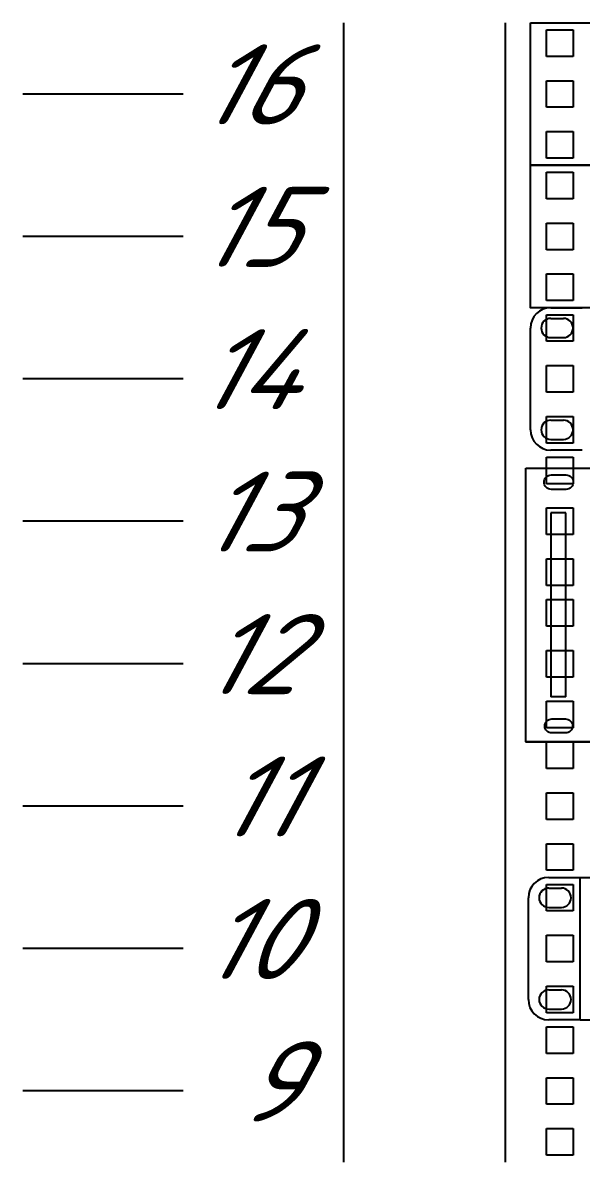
# Model space of a CAD drawing. Extents: x -260425 to 1294666, y -169889 to -2349.
# Drawn here: x 957999 to 959740, y -31120 to -27564 of the extents above; entities that cross this region are included whole.
import ezdxf
from ezdxf.enums import TextEntityAlignment as Align

# ---------------------------------------------------------------- set-up
doc = ezdxf.new("R2010")
doc.units = 0
doc.header["$LTSCALE"] = 100
doc.styles.add('1ISOCPEUR', font='isocpeui.ttf', dxfattribs={"height": 250})

# ---------------------------------------------------------------- blocks, each defined once
blk = doc.blocks.new('*U218')
at = {"color": 0, "linetype": 'ByBlock', "lineweight": -2}
for p, q in [((0, 744.5), (0, 700.05)), ((50.5, 744.5), (50.5, 700.05)), ((63.35, 734), (63.35, 742.3)), ((63.35, 742.3), (71.65, 742.3)), ((71.65, 742.3), (71.65, 734)), ((71.65, 734), (63.35, 734)), ((63.35, 718.125), (63.35, 726.425)), ((63.35, 726.425), (71.65, 726.425)), ((71.65, 726.425), (71.65, 718.125)), ((-50, 722.275), (-100, 722.275)), ((71.65, 718.125), (63.35, 718.125)), ((63.35, 702.25), (63.35, 710.55)), ((63.35, 710.55), (71.65, 710.55)), ((71.65, 710.55), (71.65, 702.25)), ((71.65, 702.25), (63.35, 702.25)), ((0, 700.05), (0, 655.6)), ((50.5, 700.05), (50.5, 655.6)), ((63.35, 689.55), (63.35, 697.85)), ((63.35, 697.85), (71.65, 697.85)), ((71.65, 697.85), (71.65, 689.55)), ((71.65, 689.55), (63.35, 689.55)), ((63.35, 673.675), (63.35, 681.975)), ((63.35, 681.975), (71.65, 681.975)), ((71.65, 681.975), (71.65, 673.675)), ((-50, 677.825), (-100, 677.825)), ((71.65, 673.675), (63.35, 673.675)), ((63.35, 657.8), (63.35, 666.1)), ((63.35, 666.1), (71.65, 666.1)), ((71.65, 666.1), (71.65, 657.8)), ((0, 655.6), (0, 611.15)), ((50.5, 655.6), (50.5, 611.15)), ((71.65, 657.8), (63.35, 657.8)), ((63.35, 645.1), (63.35, 653.4)), ((63.35, 653.4), (71.65, 653.4)), ((71.65, 653.4), (71.65, 645.1)), ((71.65, 645.1), (63.35, 645.1)), ((63.35, 629.225), (63.35, 637.525)), ((63.35, 637.525), (71.65, 637.525)), ((71.65, 637.525), (71.65, 629.225)), ((-50, 633.375), (-100, 633.375)), ((71.65, 629.225), (63.35, 629.225)), ((63.35, 613.35), (63.35, 621.65)), ((63.35, 621.65), (71.65, 621.65)), ((71.65, 621.65), (71.65, 613.35)), ((71.65, 613.35), (63.35, 613.35)), ((0, 611.15), (0, 566.7)), ((50.5, 611.15), (50.5, 566.7)), ((63.35, 600.65), (63.35, 608.95)), ((63.35, 608.95), (71.65, 608.95)), ((71.65, 608.95), (71.65, 600.65)), ((71.65, 600.65), (63.35, 600.65)), ((63.35, 584.775), (63.35, 593.075)), ((63.35, 593.075), (71.65, 593.075)), ((71.65, 593.075), (71.65, 584.775)), ((-50, 588.925), (-100, 588.925)), ((71.65, 584.775), (63.35, 584.775)), ((63.35, 568.9), (63.35, 577.2)), ((63.35, 577.2), (71.65, 577.2)), ((71.65, 577.2), (71.65, 568.9)), ((0, 566.7), (0, 522.25)), ((50.5, 566.7), (50.5, 522.25)), ((71.65, 568.9), (63.35, 568.9)), ((63.35, 556.2), (63.35, 564.5)), ((63.35, 564.5), (71.65, 564.5)), ((71.65, 564.5), (71.65, 556.2)), ((71.65, 556.2), (63.35, 556.2)), ((63.35, 540.325), (63.35, 548.625)), ((63.35, 548.625), (71.65, 548.625)), ((71.65, 548.625), (71.65, 540.325)), ((-50, 544.475), (-100, 544.475)), ((71.65, 540.325), (63.35, 540.325)), ((63.35, 524.45), (63.35, 532.75)), ((63.35, 532.75), (71.65, 532.75)), ((71.65, 532.75), (71.65, 524.45)), ((71.65, 524.45), (63.35, 524.45)), ((0, 522.25), (0, 477.8)), ((50.5, 522.25), (50.5, 477.8)), ((63.35, 511.75), (63.35, 520.05)), ((63.35, 520.05), (71.65, 520.05)), ((71.65, 520.05), (71.65, 511.75)), ((71.65, 511.75), (63.35, 511.75)), ((63.35, 495.875), (63.35, 504.175)), ((63.35, 504.175), (71.65, 504.175)), ((71.65, 504.175), (71.65, 495.875)), ((-50, 500.025), (-100, 500.025)), ((71.65, 495.875), (63.35, 495.875)), ((63.35, 480), (63.35, 488.3)), ((63.35, 488.3), (71.65, 488.3)), ((71.65, 488.3), (71.65, 480)), ((0, 477.8), (0, 433.35)), ((50.5, 477.8), (50.5, 433.35)), ((71.65, 480), (63.35, 480)), ((63.35, 467.3), (63.35, 475.6)), ((63.35, 475.6), (71.65, 475.6)), ((71.65, 475.6), (71.65, 467.3)), ((71.65, 467.3), (63.35, 467.3)), ((63.35, 451.425), (63.35, 459.725)), ((63.35, 459.725), (71.65, 459.725)), ((71.65, 459.725), (71.65, 451.425)), ((-50, 455.575), (-100, 455.575)), ((71.65, 451.425), (63.35, 451.425)), ((63.35, 435.55), (63.35, 443.85)), ((63.35, 443.85), (71.65, 443.85)), ((71.65, 443.85), (71.65, 435.55)), ((71.65, 435.55), (63.35, 435.55)), ((0, 433.35), (0, 388.9)), ((50.5, 433.35), (50.5, 388.9)), ((63.35, 422.85), (63.35, 431.15)), ((63.35, 431.15), (71.65, 431.15)), ((71.65, 431.15), (71.65, 422.85)), ((71.65, 422.85), (63.35, 422.85)), ((63.35, 406.975), (63.35, 415.275)), ((63.35, 415.275), (71.65, 415.275)), ((71.65, 415.275), (71.65, 406.975)), ((-50, 411.125), (-100, 411.125)), ((71.65, 406.975), (63.35, 406.975)), ((63.35, 391.1), (63.35, 399.4)), ((63.35, 399.4), (71.65, 399.4)), ((71.65, 399.4), (71.65, 391.1)), ((71.65, 391.1), (63.35, 391.1))]:
    blk.add_line(p, q, dxfattribs=at)
blk = doc.blocks.new("19'' маркер юнита")
at = {"color": 0, "linetype": 'ByBlock', "lineweight": -2, "style": '1ISOCPEUR', "oblique": 15, "flags": 8}
blk.add_attdef('#', text='', height=25, dxfattribs=at).set_placement((35, 3), align=Align.MIDDLE_RIGHT)
blk = doc.blocks.new("19'' блок розеток")
at = {"color": 0, "linetype": 'ByBlock', "lineweight": -2}
for p, q in [((164.69, 22.22), (174.5, 22.22)), ((174.5, 22.22), (625.5, 22.22)), ((174.5, -22.23), (174.5, 22.22)), ((164.69, 18.87), (168.65, 18.87)), ((158.34, -15.88), (158.34, 15.87)), ((164.69, 12.87), (168.65, 12.87)), ((164.69, -12.88), (168.65, -12.88)), ((164.69, -18.88), (168.65, -18.88)), ((174.5, -22.23), (164.69, -22.23)), ((174.5, -22.23), (625.5, -22.23))]:
    blk.add_line(p, q, dxfattribs=at)
for centre, radius, start, end in [((164.69, 15.87), 6.35, 90, 180), ((164.69, 15.87), 3, 90, 270), ((168.65, 15.87), 3, 270, 90), ((164.69, -15.88), 3, 90, 270), ((168.65, -15.88), 3, 270, 90), ((164.69, -15.88), 6.35, 180, 270)]:
    blk.add_arc(centre, radius, start, end, dxfattribs=at)
at = {"color": 0, "lineweight": -2, "style": '1ISOCPEUR', "oblique": 15, "flags": 8}
blk.add_attdef('НАИМЕНОВАНИЕ', text='', height=25, dxfattribs=at).set_placement((750, 0), align=Align.MIDDLE_LEFT)
blk = doc.blocks.new('SE2600 ОПЕРАТОР PRO')
at = {"color": 7}
for p, q in [((0, 0), (0, 3000)), ((441, 2512), (276, 2512)), ((276, 2512), (276, 495)), ((441, 495), (441, 2512)), ((441, 495), (276, 495)), ((0, 0), (722, 0))]:
    blk.add_line(p, q, dxfattribs=at)
blk.add_line((0, 3000), (722, 3000))
blk.add_lwpolyline([(0, 3000), (722, 3000), (722, 0), (0, 0), (0, 3000)], dxfattribs=at)
for points in [[(281, 2926), (441, 2926, -0.414214), (521, 2846), (521, 2846, -0.414214), (441, 2767), (281, 2767, -0.414214), (201, 2846), (201, 2846, -0.414214)], [(285, 252), (437, 252, -0.414214), (513, 175), (513, 175, -0.414214), (437, 99), (285, 99, -0.414214), (209, 175), (209, 175, -0.414214)]]:
    blk.add_lwpolyline(points, format="xyb", close=True, dxfattribs=at)
blk = doc.blocks.new('*U214')
at = {"color": 0, "linetype": 'ByBlock', "lineweight": -2}
for p, q in [((164.69, 22.22), (174.5, 22.22)), ((164.69, 18.87), (168.65, 18.87)), ((158.34, -15.88), (158.34, 15.87)), ((164.69, 12.87), (168.65, 12.87)), ((164.69, -12.88), (168.65, -12.88)), ((164.69, -18.88), (168.65, -18.88)), ((174.5, -22.22), (164.69, -22.22))]:
    blk.add_line(p, q, dxfattribs=at)
for centre, radius, start, end in [((164.69, 15.87), 6.35, 90, 180), ((164.69, 15.87), 3, 90, 270), ((168.65, 15.87), 3, 270, 90), ((164.69, -15.88), 3, 90, 270), ((168.65, -15.88), 3, 270, 90), ((164.69, -15.88), 6.35, 180, 270)]:
    blk.add_arc(centre, radius, start, end, dxfattribs=at)
at = {"color": 0, "lineweight": -2, "style": '1ISOCPEUR', "oblique": 15, "flags": 8}
blk.add_attdef('НАИМЕНОВАНИЕ', text='', height=25, dxfattribs=at).set_placement((750, 10.43), align=Align.MIDDLE_LEFT)
blk = doc.blocks.new('марш.')
blk.add_lwpolyline([(1583.4, 222.2), (6416.6, 222.2), (6416.6, -222.3), (1583.4, -222.3)], close=True)

msp = doc.modelspace()

# ---------------------------------------------------------------- block references
at = {"xscale": 10, "yscale": 10, "zscale": 10}
for name, p in [('*U218', (958998.5, -35009.1)), ('*U214', (957998.5, -28675.4)), ("19'' блок розеток", (957992.1, -30453.4))]:
    msp.add_blockref(name, p, dxfattribs=at)
for p in [(957998.5, -27786.4), (957998.5, -28230.9)]:
    msp.add_blockref('марш.', p)
for p, values in [((958498.5, -27786.4), {'#': '16'}), ((958498.5, -28230.9), {'#': '15'}), ((958498.5, -28675.4), {'#': '14'}), ((958498.5, -29119.9), {'#': '13'}), ((958498.5, -29564.4), {'#': '12'}), ((958498.5, -30008.9), {'#': '11'}), ((958498.5, -30453.4), {'#': '10'}), ((958498.5, -30897.9), {'#': '9'})]:
    msp.add_blockref("19'' маркер юнита", p, dxfattribs=at).add_auto_attribs(values)
at = {"color": 252, "lineweight": 0, "xscale": 0.28485, "yscale": 0.28485, "zscale": 0.28485}
msp.add_blockref('SE2600 ОПЕРАТОР PRO', (959567.2, -29808.6), dxfattribs=at)

doc.saveas('drawing.dxf')
